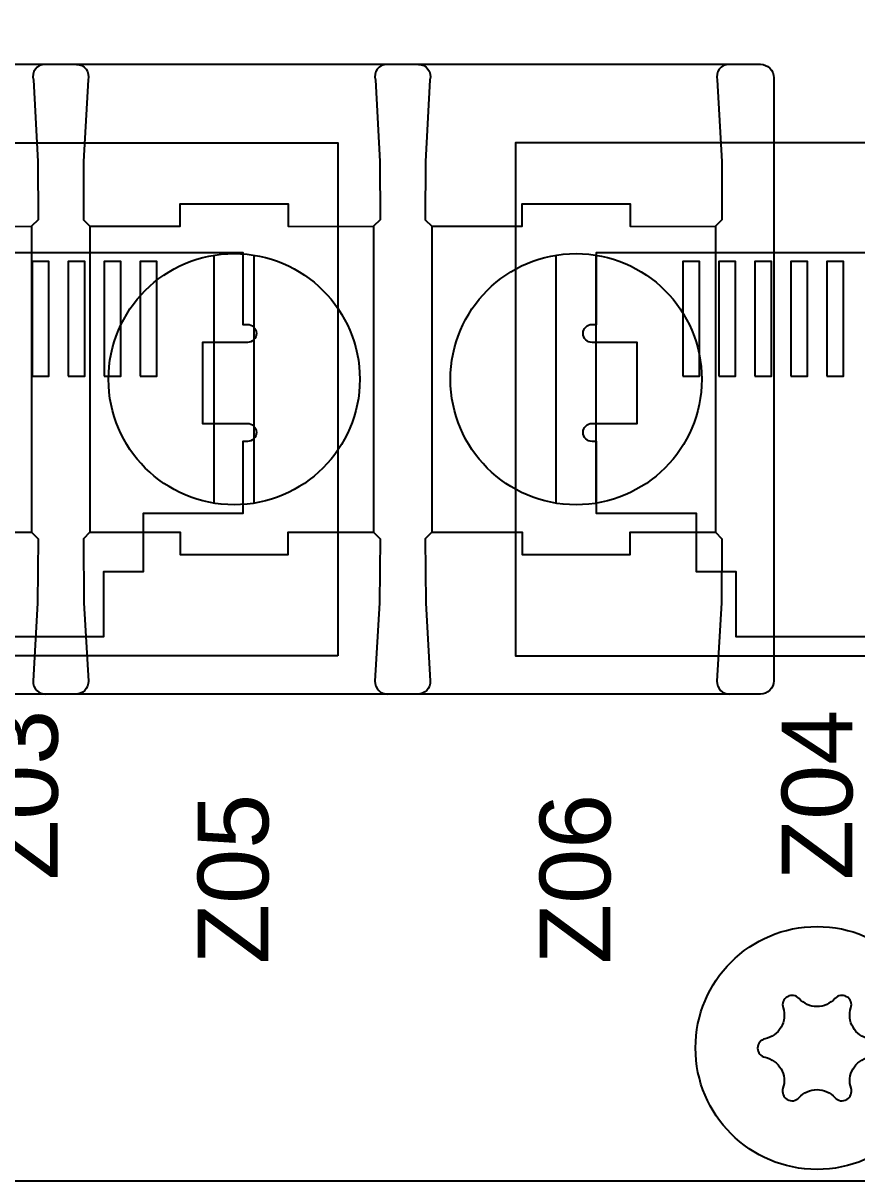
# Model space of a CAD drawing. Extents: x 0.3 to 23.7, y 0.2 to 17.8.
# Drawn here: x 19.421 to 20.347, y 1.569 to 2.856 of the extents above; entities that cross this region are included whole.
import ezdxf

# ---------------------------------------------------------------- set-up
doc = ezdxf.new("R2010")
doc.units = 0
doc.header["$MEASUREMENT"] = 0
for name, color, linetype in [('5_01__81__1_AMP_PHASE__1_A', 7, 'CONTINUOUS'), ('5_02__82__1_AMP_PHASE__5_A', 7, 'CONTINUOUS'), ('5_03__83__1_AMP_PHASE__2_5', 7, 'CONTINUOUS'), ('5_04__85__5_AMP_PHASE__5_A', 7, 'CONTINUOUS'), ('5_05__86__5_AMP_PHASE__1_A', 7, 'CONTINUOUS'), ('5_06__87__5_AMP_PHASE__2_5', 7, 'CONTINUOUS'), ('5_07__L1__1-NEUTRAL_ROGOWS', 7, 'CONTINUOUS'), ('6_00_____DWG', 7, 'CONTINUOUS')]:
    doc.layers.add(name, color=color, linetype=linetype)
doc.styles.add('ARIAL', font='arial.ttf')

msp = doc.modelspace()

# ---------------------------------------------------------------- linework, layer by layer
at = {"layer": '5_01__81__1_AMP_PHASE__1_A'}
msp.add_lwpolyline([(17.9252, 2.8098), (20.2402, 2.8098, -0.414186), (20.2552, 2.7948), (20.2552, 2.1247, -0.414214), (20.2402, 2.1097), (17.9252, 2.1097, -0.414485), (17.9102, 2.1247), (17.9102, 2.7948, -0.413969)], format="xyb", close=True, dxfattribs=at)
for points in [[(19.4452, 2.8097, 0.49765), (19.4323, 2.7926), (19.4372, 2.7017), (19.4375, 2.6371), (19.4302, 2.6298), (19.4302, 2.2898), (19.4375, 2.2824), (19.437, 2.2113), (19.4319, 2.1243, 0.428696), (19.4463, 2.1098, -6.093453)], [(19.4801, 2.8097, -0.49765), (19.493, 2.7926), (19.4881, 2.7017), (19.4878, 2.6371), (19.4952, 2.6298), (19.4952, 2.2898), (19.4878, 2.2824), (19.4883, 2.2113), (19.4934, 2.1243, -0.428696), (19.479, 2.1098, 6.093453)], [(19.8252, 2.8097, 0.49765), (19.8123, 2.7926), (19.8172, 2.7017), (19.8175, 2.6371), (19.8102, 2.6298), (19.8102, 2.2898), (19.8175, 2.2824), (19.817, 2.2113), (19.8119, 2.1243, 0.428696), (19.8263, 2.1098, -6.093453)], [(19.8601, 2.8097, -0.49765), (19.873, 2.7926), (19.8681, 2.7017), (19.8678, 2.6371), (19.8752, 2.6298), (19.8752, 2.2898), (19.8678, 2.2824), (19.8683, 2.2113), (19.8734, 2.1243, -0.428696), (19.8591, 2.1098, 6.093453)], [(20.2052, 2.8097, 0.49765), (20.1923, 2.7926), (20.1972, 2.7017), (20.1975, 2.6371), (20.1902, 2.6298), (20.1902, 2.2898), (20.1975, 2.2824), (20.197, 2.2113), (20.1919, 2.1243, 0.428696), (20.2063, 2.1098, -6.093453)]]:
    msp.add_lwpolyline(points, format="xyb", dxfattribs=at)
for points in [[(19.1154, 2.6298), (19.2154, 2.6298), (19.2154, 2.6548), (19.3354, 2.6548), (19.3354, 2.6298), (19.4302, 2.6296)], [(19.4954, 2.6298), (19.5954, 2.6298), (19.5954, 2.6548), (19.7154, 2.6548), (19.7154, 2.6298), (19.8102, 2.6296)], [(19.8754, 2.6298), (19.9754, 2.6298), (19.9754, 2.6548), (20.0954, 2.6548), (20.0954, 2.6298), (20.1902, 2.6296)], [(19.6332, 2.3219), (19.6332, 2.5976)], [(19.6772, 2.5977), (19.6772, 2.3218)], [(20.0132, 2.3219), (20.0132, 2.5976)], [(20.0572, 2.5977), (20.0572, 2.3218)], [(19.1154, 2.2898), (19.2154, 2.2898), (19.2154, 2.2648), (19.3354, 2.2648), (19.3354, 2.2898), (19.4302, 2.2899)], [(19.4954, 2.2898), (19.5954, 2.2898), (19.5954, 2.2648), (19.7154, 2.2648), (19.7154, 2.2898), (19.8102, 2.2899)], [(19.8754, 2.2898), (19.9754, 2.2898), (19.9754, 2.2648), (20.0954, 2.2648), (20.0954, 2.2898), (20.1902, 2.2899)]]:
    msp.add_lwpolyline(points, dxfattribs=at)
for centre in [(19.6554, 2.4598), (20.0354, 2.4598)]:
    msp.add_circle(centre, 0.1396, dxfattribs=at)
at = {"layer": '5_02__82__1_AMP_PHASE__5_A'}
msp.add_lwpolyline([(17.9252, 2.8098), (20.2402, 2.8098, -0.414186), (20.2552, 2.7948), (20.2552, 2.1247, -0.414214), (20.2402, 2.1097), (17.9252, 2.1097, -0.414485), (17.9102, 2.1247), (17.9102, 2.7948, -0.413969)], format="xyb", close=True, dxfattribs=at)
for points in [[(19.4452, 2.8097, 0.49765), (19.4323, 2.7926), (19.4372, 2.7017), (19.4375, 2.6371), (19.4302, 2.6298), (19.4302, 2.2898), (19.4375, 2.2824), (19.437, 2.2113), (19.4319, 2.1243, 0.428696), (19.4463, 2.1098, -6.093453)], [(19.4801, 2.8097, -0.49765), (19.493, 2.7926), (19.4881, 2.7017), (19.4878, 2.6371), (19.4952, 2.6298), (19.4952, 2.2898), (19.4878, 2.2824), (19.4883, 2.2113), (19.4934, 2.1243, -0.428696), (19.479, 2.1098, 6.093453)], [(19.8252, 2.8097, 0.49765), (19.8123, 2.7926), (19.8172, 2.7017), (19.8175, 2.6371), (19.8102, 2.6298), (19.8102, 2.2898), (19.8175, 2.2824), (19.817, 2.2113), (19.8119, 2.1243, 0.428696), (19.8263, 2.1098, -6.093453)], [(19.8601, 2.8097, -0.49765), (19.873, 2.7926), (19.8681, 2.7017), (19.8678, 2.6371), (19.8752, 2.6298), (19.8752, 2.2898), (19.8678, 2.2824), (19.8683, 2.2113), (19.8734, 2.1243, -0.428696), (19.8591, 2.1098, 6.093453)], [(20.2052, 2.8097, 0.49765), (20.1923, 2.7926), (20.1972, 2.7017), (20.1975, 2.6371), (20.1902, 2.6298), (20.1902, 2.2898), (20.1975, 2.2824), (20.197, 2.2113), (20.1919, 2.1243, 0.428696), (20.2063, 2.1098, -6.093453)]]:
    msp.add_lwpolyline(points, format="xyb", dxfattribs=at)
for points in [[(19.1154, 2.6298), (19.2154, 2.6298), (19.2154, 2.6548), (19.3354, 2.6548), (19.3354, 2.6298), (19.4302, 2.6296)], [(19.4954, 2.6298), (19.5954, 2.6298), (19.5954, 2.6548), (19.7154, 2.6548), (19.7154, 2.6298), (19.8102, 2.6296)], [(19.8754, 2.6298), (19.9754, 2.6298), (19.9754, 2.6548), (20.0954, 2.6548), (20.0954, 2.6298), (20.1902, 2.6296)], [(19.6332, 2.3219), (19.6332, 2.5976)], [(19.6772, 2.5977), (19.6772, 2.3218)], [(20.0132, 2.3219), (20.0132, 2.5976)], [(20.0572, 2.5977), (20.0572, 2.3218)], [(19.1154, 2.2898), (19.2154, 2.2898), (19.2154, 2.2648), (19.3354, 2.2648), (19.3354, 2.2898), (19.4302, 2.2899)], [(19.4954, 2.2898), (19.5954, 2.2898), (19.5954, 2.2648), (19.7154, 2.2648), (19.7154, 2.2898), (19.8102, 2.2899)], [(19.8754, 2.2898), (19.9754, 2.2898), (19.9754, 2.2648), (20.0954, 2.2648), (20.0954, 2.2898), (20.1902, 2.2899)]]:
    msp.add_lwpolyline(points, dxfattribs=at)
for centre in [(19.6554, 2.4598), (20.0354, 2.4598)]:
    msp.add_circle(centre, 0.1396, dxfattribs=at)
at = {"layer": '5_03__83__1_AMP_PHASE__2_5'}
msp.add_lwpolyline([(17.9252, 2.8098), (20.2402, 2.8098, -0.414186), (20.2552, 2.7948), (20.2552, 2.1247, -0.414214), (20.2402, 2.1097), (17.9252, 2.1097, -0.414485), (17.9102, 2.1247), (17.9102, 2.7948, -0.413969)], format="xyb", close=True, dxfattribs=at)
for points in [[(19.4452, 2.8097, 0.49765), (19.4323, 2.7926), (19.4372, 2.7017), (19.4375, 2.6371), (19.4302, 2.6298), (19.4302, 2.2898), (19.4375, 2.2824), (19.437, 2.2113), (19.4319, 2.1243, 0.428696), (19.4463, 2.1098, -6.093453)], [(19.4801, 2.8097, -0.49765), (19.493, 2.7926), (19.4881, 2.7017), (19.4878, 2.6371), (19.4952, 2.6298), (19.4952, 2.2898), (19.4878, 2.2824), (19.4883, 2.2113), (19.4934, 2.1243, -0.428696), (19.479, 2.1098, 6.093453)], [(19.8252, 2.8097, 0.49765), (19.8123, 2.7926), (19.8172, 2.7017), (19.8175, 2.6371), (19.8102, 2.6298), (19.8102, 2.2898), (19.8175, 2.2824), (19.817, 2.2113), (19.8119, 2.1243, 0.428696), (19.8263, 2.1098, -6.093453)], [(19.8601, 2.8097, -0.49765), (19.873, 2.7926), (19.8681, 2.7017), (19.8678, 2.6371), (19.8752, 2.6298), (19.8752, 2.2898), (19.8678, 2.2824), (19.8683, 2.2113), (19.8734, 2.1243, -0.428696), (19.8591, 2.1098, 6.093453)], [(20.2052, 2.8097, 0.49765), (20.1923, 2.7926), (20.1972, 2.7017), (20.1975, 2.6371), (20.1902, 2.6298), (20.1902, 2.2898), (20.1975, 2.2824), (20.197, 2.2113), (20.1919, 2.1243, 0.428696), (20.2063, 2.1098, -6.093453)]]:
    msp.add_lwpolyline(points, format="xyb", dxfattribs=at)
for points in [[(19.1154, 2.6298), (19.2154, 2.6298), (19.2154, 2.6548), (19.3354, 2.6548), (19.3354, 2.6298), (19.4302, 2.6296)], [(19.4954, 2.6298), (19.5954, 2.6298), (19.5954, 2.6548), (19.7154, 2.6548), (19.7154, 2.6298), (19.8102, 2.6296)], [(19.8754, 2.6298), (19.9754, 2.6298), (19.9754, 2.6548), (20.0954, 2.6548), (20.0954, 2.6298), (20.1902, 2.6296)], [(19.6332, 2.3219), (19.6332, 2.5976)], [(19.6772, 2.5977), (19.6772, 2.3218)], [(20.0132, 2.3219), (20.0132, 2.5976)], [(20.0572, 2.5977), (20.0572, 2.3218)], [(19.1154, 2.2898), (19.2154, 2.2898), (19.2154, 2.2648), (19.3354, 2.2648), (19.3354, 2.2898), (19.4302, 2.2899)], [(19.4954, 2.2898), (19.5954, 2.2898), (19.5954, 2.2648), (19.7154, 2.2648), (19.7154, 2.2898), (19.8102, 2.2899)], [(19.8754, 2.2898), (19.9754, 2.2898), (19.9754, 2.2648), (20.0954, 2.2648), (20.0954, 2.2898), (20.1902, 2.2899)]]:
    msp.add_lwpolyline(points, dxfattribs=at)
for centre in [(19.6554, 2.4598), (20.0354, 2.4598)]:
    msp.add_circle(centre, 0.1396, dxfattribs=at)
at = {"layer": '5_04__85__5_AMP_PHASE__5_A'}
msp.add_lwpolyline([(17.9252, 2.8098), (20.2402, 2.8098, -0.414186), (20.2552, 2.7948), (20.2552, 2.1247, -0.414214), (20.2402, 2.1097), (17.9252, 2.1097, -0.414485), (17.9102, 2.1247), (17.9102, 2.7948, -0.413969)], format="xyb", close=True, dxfattribs=at)
for points in [[(19.4452, 2.8097, 0.49765), (19.4323, 2.7926), (19.4372, 2.7017), (19.4375, 2.6371), (19.4302, 2.6298), (19.4302, 2.2898), (19.4375, 2.2824), (19.437, 2.2113), (19.4319, 2.1243, 0.428696), (19.4463, 2.1098, -6.093453)], [(19.4801, 2.8097, -0.49765), (19.493, 2.7926), (19.4881, 2.7017), (19.4878, 2.6371), (19.4952, 2.6298), (19.4952, 2.2898), (19.4878, 2.2824), (19.4883, 2.2113), (19.4934, 2.1243, -0.428696), (19.479, 2.1098, 6.093453)], [(19.8252, 2.8097, 0.49765), (19.8123, 2.7926), (19.8172, 2.7017), (19.8175, 2.6371), (19.8102, 2.6298), (19.8102, 2.2898), (19.8175, 2.2824), (19.817, 2.2113), (19.8119, 2.1243, 0.428696), (19.8263, 2.1098, -6.093453)], [(19.8601, 2.8097, -0.49765), (19.873, 2.7926), (19.8681, 2.7017), (19.8678, 2.6371), (19.8752, 2.6298), (19.8752, 2.2898), (19.8678, 2.2824), (19.8683, 2.2113), (19.8734, 2.1243, -0.428696), (19.8591, 2.1098, 6.093453)], [(20.2052, 2.8097, 0.49765), (20.1923, 2.7926), (20.1972, 2.7017), (20.1975, 2.6371), (20.1902, 2.6298), (20.1902, 2.2898), (20.1975, 2.2824), (20.197, 2.2113), (20.1919, 2.1243, 0.428696), (20.2063, 2.1098, -6.093453)]]:
    msp.add_lwpolyline(points, format="xyb", dxfattribs=at)
for points in [[(19.1154, 2.6298), (19.2154, 2.6298), (19.2154, 2.6548), (19.3354, 2.6548), (19.3354, 2.6298), (19.4302, 2.6296)], [(19.4954, 2.6298), (19.5954, 2.6298), (19.5954, 2.6548), (19.7154, 2.6548), (19.7154, 2.6298), (19.8102, 2.6296)], [(19.8754, 2.6298), (19.9754, 2.6298), (19.9754, 2.6548), (20.0954, 2.6548), (20.0954, 2.6298), (20.1902, 2.6296)], [(19.6332, 2.3219), (19.6332, 2.5976)], [(19.6772, 2.5977), (19.6772, 2.3218)], [(20.0132, 2.3219), (20.0132, 2.5976)], [(20.0572, 2.5977), (20.0572, 2.3218)], [(19.1154, 2.2898), (19.2154, 2.2898), (19.2154, 2.2648), (19.3354, 2.2648), (19.3354, 2.2898), (19.4302, 2.2899)], [(19.4954, 2.2898), (19.5954, 2.2898), (19.5954, 2.2648), (19.7154, 2.2648), (19.7154, 2.2898), (19.8102, 2.2899)], [(19.8754, 2.2898), (19.9754, 2.2898), (19.9754, 2.2648), (20.0954, 2.2648), (20.0954, 2.2898), (20.1902, 2.2899)]]:
    msp.add_lwpolyline(points, dxfattribs=at)
for centre in [(19.6554, 2.4598), (20.0354, 2.4598)]:
    msp.add_circle(centre, 0.1396, dxfattribs=at)
at = {"layer": '5_05__86__5_AMP_PHASE__1_A'}
msp.add_lwpolyline([(17.9252, 2.8098), (20.2402, 2.8098, -0.414186), (20.2552, 2.7948), (20.2552, 2.1247, -0.414214), (20.2402, 2.1097), (17.9252, 2.1097, -0.414485), (17.9102, 2.1247), (17.9102, 2.7948, -0.413969)], format="xyb", close=True, dxfattribs=at)
for points in [[(19.4452, 2.8097, 0.49765), (19.4323, 2.7926), (19.4372, 2.7017), (19.4375, 2.6371), (19.4302, 2.6298), (19.4302, 2.2898), (19.4375, 2.2824), (19.437, 2.2113), (19.4319, 2.1243, 0.428696), (19.4463, 2.1098, -6.093453)], [(19.4801, 2.8097, -0.49765), (19.493, 2.7926), (19.4881, 2.7017), (19.4878, 2.6371), (19.4952, 2.6298), (19.4952, 2.2898), (19.4878, 2.2824), (19.4883, 2.2113), (19.4934, 2.1243, -0.428696), (19.479, 2.1098, 6.093453)], [(19.8252, 2.8097, 0.49765), (19.8123, 2.7926), (19.8172, 2.7017), (19.8175, 2.6371), (19.8102, 2.6298), (19.8102, 2.2898), (19.8175, 2.2824), (19.817, 2.2113), (19.8119, 2.1243, 0.428696), (19.8263, 2.1098, -6.093453)], [(19.8601, 2.8097, -0.49765), (19.873, 2.7926), (19.8681, 2.7017), (19.8678, 2.6371), (19.8752, 2.6298), (19.8752, 2.2898), (19.8678, 2.2824), (19.8683, 2.2113), (19.8734, 2.1243, -0.428696), (19.8591, 2.1098, 6.093453)], [(20.2052, 2.8097, 0.49765), (20.1923, 2.7926), (20.1972, 2.7017), (20.1975, 2.6371), (20.1902, 2.6298), (20.1902, 2.2898), (20.1975, 2.2824), (20.197, 2.2113), (20.1919, 2.1243, 0.428696), (20.2063, 2.1098, -6.093453)]]:
    msp.add_lwpolyline(points, format="xyb", dxfattribs=at)
for points in [[(19.1154, 2.6298), (19.2154, 2.6298), (19.2154, 2.6548), (19.3354, 2.6548), (19.3354, 2.6298), (19.4302, 2.6296)], [(19.4954, 2.6298), (19.5954, 2.6298), (19.5954, 2.6548), (19.7154, 2.6548), (19.7154, 2.6298), (19.8102, 2.6296)], [(19.8754, 2.6298), (19.9754, 2.6298), (19.9754, 2.6548), (20.0954, 2.6548), (20.0954, 2.6298), (20.1902, 2.6296)], [(19.6332, 2.3219), (19.6332, 2.5976)], [(19.6772, 2.5977), (19.6772, 2.3218)], [(20.0132, 2.3219), (20.0132, 2.5976)], [(20.0572, 2.5977), (20.0572, 2.3218)], [(19.1154, 2.2898), (19.2154, 2.2898), (19.2154, 2.2648), (19.3354, 2.2648), (19.3354, 2.2898), (19.4302, 2.2899)], [(19.4954, 2.2898), (19.5954, 2.2898), (19.5954, 2.2648), (19.7154, 2.2648), (19.7154, 2.2898), (19.8102, 2.2899)], [(19.8754, 2.2898), (19.9754, 2.2898), (19.9754, 2.2648), (20.0954, 2.2648), (20.0954, 2.2898), (20.1902, 2.2899)]]:
    msp.add_lwpolyline(points, dxfattribs=at)
for centre in [(19.6554, 2.4598), (20.0354, 2.4598)]:
    msp.add_circle(centre, 0.1396, dxfattribs=at)
at = {"layer": '5_06__87__5_AMP_PHASE__2_5'}
msp.add_lwpolyline([(17.9252, 2.8098), (20.2402, 2.8098, -0.414186), (20.2552, 2.7948), (20.2552, 2.1247, -0.414214), (20.2402, 2.1097), (17.9252, 2.1097, -0.414485), (17.9102, 2.1247), (17.9102, 2.7948, -0.413969)], format="xyb", close=True, dxfattribs=at)
for points in [[(19.4452, 2.8097, 0.49765), (19.4323, 2.7926), (19.4372, 2.7017), (19.4375, 2.6371), (19.4302, 2.6298), (19.4302, 2.2898), (19.4375, 2.2824), (19.437, 2.2113), (19.4319, 2.1243, 0.428696), (19.4463, 2.1098, -6.093453)], [(19.4801, 2.8097, -0.49765), (19.493, 2.7926), (19.4881, 2.7017), (19.4878, 2.6371), (19.4952, 2.6298), (19.4952, 2.2898), (19.4878, 2.2824), (19.4883, 2.2113), (19.4934, 2.1243, -0.428696), (19.479, 2.1098, 6.093453)], [(19.8252, 2.8097, 0.49765), (19.8123, 2.7926), (19.8172, 2.7017), (19.8175, 2.6371), (19.8102, 2.6298), (19.8102, 2.2898), (19.8175, 2.2824), (19.817, 2.2113), (19.8119, 2.1243, 0.428696), (19.8263, 2.1098, -6.093453)], [(19.8601, 2.8097, -0.49765), (19.873, 2.7926), (19.8681, 2.7017), (19.8678, 2.6371), (19.8752, 2.6298), (19.8752, 2.2898), (19.8678, 2.2824), (19.8683, 2.2113), (19.8734, 2.1243, -0.428696), (19.8591, 2.1098, 6.093453)], [(20.2052, 2.8097, 0.49765), (20.1923, 2.7926), (20.1972, 2.7017), (20.1975, 2.6371), (20.1902, 2.6298), (20.1902, 2.2898), (20.1975, 2.2824), (20.197, 2.2113), (20.1919, 2.1243, 0.428696), (20.2063, 2.1098, -6.093453)]]:
    msp.add_lwpolyline(points, format="xyb", dxfattribs=at)
for points in [[(19.1154, 2.6298), (19.2154, 2.6298), (19.2154, 2.6548), (19.3354, 2.6548), (19.3354, 2.6298), (19.4302, 2.6296)], [(19.4954, 2.6298), (19.5954, 2.6298), (19.5954, 2.6548), (19.7154, 2.6548), (19.7154, 2.6298), (19.8102, 2.6296)], [(19.8754, 2.6298), (19.9754, 2.6298), (19.9754, 2.6548), (20.0954, 2.6548), (20.0954, 2.6298), (20.1902, 2.6296)], [(19.6332, 2.3219), (19.6332, 2.5976)], [(19.6772, 2.5977), (19.6772, 2.3218)], [(20.0132, 2.3219), (20.0132, 2.5976)], [(20.0572, 2.5977), (20.0572, 2.3218)], [(19.1154, 2.2898), (19.2154, 2.2898), (19.2154, 2.2648), (19.3354, 2.2648), (19.3354, 2.2898), (19.4302, 2.2899)], [(19.4954, 2.2898), (19.5954, 2.2898), (19.5954, 2.2648), (19.7154, 2.2648), (19.7154, 2.2898), (19.8102, 2.2899)], [(19.8754, 2.2898), (19.9754, 2.2898), (19.9754, 2.2648), (20.0954, 2.2648), (20.0954, 2.2898), (20.1902, 2.2899)]]:
    msp.add_lwpolyline(points, dxfattribs=at)
for centre in [(19.6554, 2.4598), (20.0354, 2.4598)]:
    msp.add_circle(centre, 0.1396, dxfattribs=at)
at = {"layer": '5_07__L1__1-NEUTRAL_ROGOWS'}
for points in [[(19.7707, 2.1525), (17.9695, 2.1525), (17.9695, 2.7226), (19.7707, 2.7226)], [(20.6381, 2.1525), (20.6381, 2.7226), (19.9681, 2.7226), (19.9681, 2.1525)], [(19.4308, 2.4632), (19.4493, 2.4632), (19.4493, 2.5907), (19.4308, 2.5907)], [(19.4708, 2.4632), (19.4893, 2.4632), (19.4893, 2.5907), (19.4708, 2.5907)], [(19.5108, 2.4632), (19.5293, 2.4632), (19.5293, 2.5907), (19.5108, 2.5907)], [(19.5508, 2.4632), (19.5693, 2.4632), (19.5693, 2.5907), (19.5508, 2.5907)], [(20.1539, 2.4632), (20.1724, 2.4632), (20.1724, 2.5907), (20.1539, 2.5907)], [(20.1939, 2.4632), (20.2124, 2.4632), (20.2124, 2.5907), (20.1939, 2.5907)], [(20.2339, 2.4632), (20.2524, 2.4632), (20.2524, 2.5907), (20.2339, 2.5907)], [(20.2739, 2.4632), (20.2924, 2.4632), (20.2924, 2.5907), (20.2739, 2.5907)], [(20.3139, 2.4632), (20.3324, 2.4632), (20.3324, 2.5907), (20.3139, 2.5907)]]:
    msp.add_lwpolyline(points, close=True, dxfattribs=at)
for points in [[(19.1751, 2.6007), (19.6651, 2.6007), (19.6651, 2.5207), (19.6701, 2.5207, -1), (19.6701, 2.5007), (19.6201, 2.5007), (19.6201, 2.4107), (19.6701, 2.4107, -1), (19.6701, 2.3907), (19.6651, 2.3907), (19.6651, 2.3107), (19.5541, 2.3107), (19.5541, 2.2457), (19.5101, 2.2457), (19.5101, 2.1734), (19.3301, 2.1734)], [(20.3931, 2.1734), (20.2131, 2.1734), (20.2131, 2.2457), (20.1691, 2.2457), (20.1691, 2.3107), (20.0581, 2.3107), (20.0581, 2.3907), (20.0531, 2.3907, -1), (20.0531, 2.4107), (20.1031, 2.4107), (20.1031, 2.5007), (20.0531, 2.5007, -1), (20.0531, 2.5207), (20.0581, 2.5207), (20.0581, 2.6007), (20.5481, 2.6007)]]:
    msp.add_lwpolyline(points, format="xyb", dxfattribs=at)
at = {"layer": '6_00_____DWG'}
for points in [[(17.9705, 1.5688), (22.6358, 1.5688, 0.414214), (22.7146, 1.6476), (22.7146, 1.7361, -0.414214), (22.8327, 1.8543), (22.9213, 1.8543, 0.414214), (23, 1.933), (23, 8.4881, 0.414214), (22.9213, 8.5669), (22.8327, 8.5669, -0.414214), (22.7146, 8.685), (22.7146, 8.7735, 0.414214), (22.6358, 8.8523), (17.9705, 8.8523, 0.414214), (17.8917, 8.7735), (17.8917, 8.685, -0.414214), (17.7736, 8.5669), (17.685, 8.5669, 0.414214), (17.6063, 8.4881), (17.6063, 1.933, 0.414214), (17.685, 1.8543), (17.7736, 1.8543, -0.414214), (17.8917, 1.7361), (17.8917, 1.6476, 0.414214)], [(20.3431, 1.6933, -0.214133), (20.3607, 1.7061, 0.812603), (20.3607, 1.7267, -0.213359), (20.3431, 1.7395, -0.215316), (20.3408, 1.7611, 0.812603), (20.3229, 1.7714, -0.447788), (20.2833, 1.7714, 0.812603), (20.2654, 1.7611, -0.215316), (20.2631, 1.7395, -0.213359), (20.2455, 1.7267, 0.812603), (20.2455, 1.7061, -0.214133), (20.2631, 1.6933, -0.213673), (20.2653, 1.6717, 0.812603), (20.2832, 1.6613, -0.214133), (20.3031, 1.6702, -0.214133), (20.323, 1.6613, 0.812603), (20.3409, 1.6717, -0.213673)]]:
    msp.add_lwpolyline(points, format="xyb", close=True, dxfattribs=at)
msp.add_circle((20.3031, 1.7165), 0.135, dxfattribs=at)

# ---------------------------------------------------------------- texts
at = {"layer": '5_01__81__1_AMP_PHASE__1_A', "style": 'ARIAL'}
for s, p in [('Z05', (19.6935, 1.8096)), ('Z06', (20.0735, 1.8096))]:
    msp.add_text(s, height=0.07867, rotation=90, dxfattribs=at).set_placement(p)
at = {"layer": '5_02__82__1_AMP_PHASE__5_A', "style": 'ARIAL'}
for s, p in [('Z05', (19.6935, 1.8096)), ('Z06', (20.0735, 1.8096))]:
    msp.add_text(s, height=0.07867, rotation=90, dxfattribs=at).set_placement(p)
at = {"layer": '5_03__83__1_AMP_PHASE__2_5', "style": 'ARIAL'}
for s, p in [('Z05', (19.6935, 1.8096)), ('Z06', (20.0735, 1.8096))]:
    msp.add_text(s, height=0.07867, rotation=90, dxfattribs=at).set_placement(p)
at = {"layer": '5_04__85__5_AMP_PHASE__5_A', "style": 'ARIAL'}
for s, p in [('Z05', (19.6935, 1.8096)), ('Z06', (20.0735, 1.8096))]:
    msp.add_text(s, height=0.07867, rotation=90, dxfattribs=at).set_placement(p)
at = {"layer": '5_05__86__5_AMP_PHASE__1_A', "style": 'ARIAL'}
for s, p in [('Z05', (19.6935, 1.8096)), ('Z06', (20.0735, 1.8096))]:
    msp.add_text(s, height=0.07867, rotation=90, dxfattribs=at).set_placement(p)
at = {"layer": '5_06__87__5_AMP_PHASE__2_5', "style": 'ARIAL'}
for s, p in [('Z05', (19.6935, 1.8096)), ('Z06', (20.0735, 1.8096))]:
    msp.add_text(s, height=0.07867, rotation=90, dxfattribs=at).set_placement(p)
at = {"layer": '5_07__L1__1-NEUTRAL_ROGOWS', "style": 'ARIAL'}
for s, p in [('Z03', (19.4594, 1.903)), ('Z04', (20.3425, 1.903))]:
    msp.add_text(s, height=0.07867, rotation=90, dxfattribs=at).set_placement(p)

doc.saveas('drawing.dxf')
